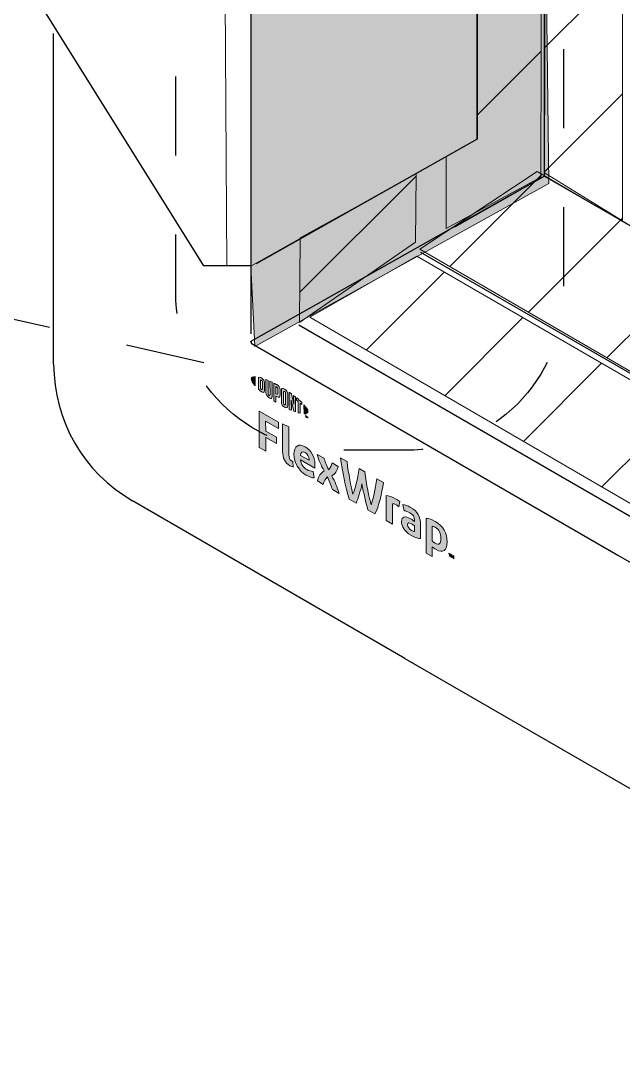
# Model space of a CAD drawing. Extents: x -1279 to 5791, y -3809 to 1769.
# Drawn here: x -129.4 to -60.9, y -1854.5 to -1735.5 of the extents above; entities that cross this region are included whole.
import ezdxf

# ---------------------------------------------------------------- set-up
doc = ezdxf.new("R2010")
doc.units = 0
doc.header["$MEASUREMENT"] = 0
doc.linetypes.add('AI-Linetype-25', pattern=[18, 9, -9])
doc.linetypes.add('AI-Linetype-39', pattern=[18, 9, -9])
for name, color, linetype, lineweight in [('G-ANNO-TTLB', 7, 'Continuous', 0), ('Layer 12', 7, 'Continuous', 0), ('TYVEK', 7, 'Continuous', 0)]:
    doc.layers.add(name, color=color, linetype=linetype, lineweight=lineweight)
pattern_1 = [(45, (0, 0), (-7.071067, 7.07107), [])]

# ---------------------------------------------------------------- blocks, each defined once
blk = doc.blocks.new('Block_124')
at = {"layer": 'TYVEK', "color": 18, "lineweight": 60, "true_color": 0x000000}
for points in [[(-69.8, -1753.2)], [(-103.29, -1772.05)]]:
    blk.add_lwpolyline(points, dxfattribs=at)
blk = doc.blocks.new('Block_125')
at = {"layer": 'TYVEK', "color": 18, "lineweight": 60, "true_color": 0x000000}
blk.add_lwpolyline([(-69.8, -1753.2)], dxfattribs=at)
blk = doc.blocks.new('Block_194')
at = {"layer": 'TYVEK', "true_color": 0x003b71, "transparency": 33554687}
h = blk.add_hatch(color=156, dxfattribs=at)
h.dxf.hatch_style = 2
edge = h.paths.add_edge_path()
edge.add_spline(control_points=[(-102.27, -1784.11), (-102.27, -1784.11), (-102.28, -1779.97), (-102.28, -1779.97), (-102.28, -1779.97), (-100.1, -1781.23), (-100.1, -1781.23), (-100.1, -1781.23), (-100.1, -1781.95), (-100.1, -1781.95), (-100.1, -1781.95), (-101.55, -1781.11), (-101.55, -1781.11), (-101.55, -1781.11), (-101.54, -1782.24), (-101.54, -1782.24), (-101.54, -1782.24), (-100.32, -1782.94), (-100.32, -1782.94), (-100.32, -1782.94), (-100.32, -1783.66), (-100.32, -1783.66), (-100.32, -1783.66), (-101.54, -1782.96), (-101.54, -1782.96), (-101.54, -1782.96), (-101.54, -1784.53), (-101.54, -1784.53), (-101.54, -1784.53), (-102.27, -1784.11), (-102.27, -1784.11)], knot_values=[0, 0, 0, 0, 1, 1, 1, 2, 2, 2, 3, 3, 3, 4, 4, 4, 5, 5, 5, 6, 6, 6, 7, 7, 7, 8, 8, 8, 9, 9, 9, 10, 10, 10, 10], degree=3, periodic=0)
h = blk.add_hatch(color=156, dxfattribs=at)
h.dxf.hatch_style = 2
edge = h.paths.add_edge_path()
edge.add_spline(control_points=[(-98.9, -1784.96), (-98.9, -1785.27), (-98.83, -1785.49), (-98.62, -1785.61), (-98.57, -1785.63), (-98.52, -1785.66), (-98.47, -1785.67), (-98.47, -1785.67), (-98.42, -1786.35), (-98.42, -1786.35), (-98.52, -1786.31), (-98.68, -1786.25), (-98.78, -1786.19), (-99.37, -1785.85), (-99.61, -1785.27), (-99.61, -1784.56), (-99.61, -1784.56), (-99.61, -1781.4), (-99.61, -1781.4), (-99.61, -1781.4), (-98.91, -1781.76), (-98.91, -1781.76), (-98.91, -1781.76), (-98.9, -1784.96), (-98.9, -1784.96)], knot_values=[0, 0, 0, 0, 1, 1, 1, 2, 2, 2, 3, 3, 3, 4, 4, 4, 5, 5, 5, 6, 6, 6, 7, 7, 7, 8, 8, 8, 8], degree=3, periodic=0)
h = blk.add_hatch(color=156, dxfattribs=at)
h.dxf.hatch_style = 2
edge = h.paths.add_edge_path()
edge.add_spline(control_points=[(-97.59, -1785.01), (-97.59, -1785.01), (-96.61, -1785.56), (-96.61, -1785.56), (-96.61, -1785.56), (-96.61, -1785.49), (-96.61, -1785.49), (-96.61, -1785.16), (-96.77, -1784.83), (-97.05, -1784.67), (-97.35, -1784.5), (-97.54, -1784.63), (-97.59, -1785.01)], knot_values=[0, 0, 0, 0, 1, 1, 1, 2, 2, 2, 3, 3, 3, 4, 4, 4, 4], degree=3, periodic=0)
edge = h.paths.add_edge_path()
edge.add_spline(control_points=[(-96.03, -1787.57), (-96.25, -1787.55), (-96.59, -1787.45), (-96.93, -1787.25), (-97.75, -1786.78), (-98.32, -1785.85), (-98.32, -1784.87), (-98.32, -1783.93), (-97.81, -1783.59), (-97.05, -1784.02), (-96.38, -1784.4), (-95.94, -1785.21), (-95.94, -1786), (-95.94, -1786.18), (-95.95, -1786.33), (-95.96, -1786.44), (-95.96, -1786.44), (-97.58, -1785.51), (-97.58, -1785.51), (-97.51, -1786.02), (-97.27, -1786.37), (-96.86, -1786.61), (-96.6, -1786.75), (-96.36, -1786.82), (-96.14, -1786.84), (-96.14, -1786.84), (-96.03, -1787.57), (-96.03, -1787.57)], knot_values=[0, 0, 0, 0, 1, 1, 1, 2, 2, 2, 3, 3, 3, 4, 4, 4, 5, 5, 5, 6, 6, 6, 7, 7, 7, 8, 8, 8, 9, 9, 9, 9], degree=3, periodic=0)
h = blk.add_hatch(color=156, dxfattribs=at)
h.dxf.hatch_style = 2
edge = h.paths.add_edge_path()
edge.add_spline(control_points=[(-94.89, -1786.77), (-95.23, -1786.13), (-95.51, -1785.57), (-95.67, -1784.89), (-95.67, -1784.89), (-94.9, -1785.32), (-94.9, -1785.32), (-94.84, -1785.63), (-94.61, -1786.16), (-94.38, -1786.63), (-94.19, -1786.41), (-94.03, -1786.16), (-93.99, -1785.85), (-93.99, -1785.85), (-93.28, -1786.26), (-93.28, -1786.26), (-93.41, -1786.8), (-93.63, -1787.1), (-94.02, -1787.33), (-93.65, -1788.02), (-93.39, -1788.58), (-93.18, -1789.33), (-93.18, -1789.33), (-93.95, -1788.89), (-93.95, -1788.89), (-94.05, -1788.5), (-94.31, -1787.91), (-94.53, -1787.46), (-94.72, -1787.67), (-94.91, -1787.92), (-94.98, -1788.3), (-94.98, -1788.3), (-95.66, -1787.9), (-95.66, -1787.9), (-95.54, -1787.36), (-95.3, -1787.03), (-94.89, -1786.77)], knot_values=[0, 0, 0, 0, 1, 1, 1, 2, 2, 2, 3, 3, 3, 4, 4, 4, 5, 5, 5, 6, 6, 6, 7, 7, 7, 8, 8, 8, 9, 9, 9, 10, 10, 10, 11, 11, 11, 12, 12, 12, 12], degree=3, periodic=0)
h = blk.add_hatch(color=156, dxfattribs=at)
h.dxf.hatch_style = 2
edge = h.paths.add_edge_path()
edge.add_spline(control_points=[(-88.89, -1787.66), (-88.89, -1787.66), (-88.14, -1788.09), (-88.14, -1788.09), (-88.33, -1789.36), (-88.66, -1790.79), (-89.1, -1791.67), (-89.1, -1791.67), (-89.9, -1791.21), (-89.9, -1791.21), (-90.16, -1790.33), (-90.38, -1789.33), (-90.58, -1788.25), (-90.77, -1789.11), (-90.99, -1789.85), (-91.24, -1790.44), (-91.24, -1790.44), (-92.05, -1789.98), (-92.05, -1789.98), (-92.46, -1788.61), (-92.83, -1786.77), (-93.02, -1785.29), (-93.02, -1785.29), (-92.28, -1785.71), (-92.28, -1785.71), (-92.12, -1787.05), (-91.83, -1788.62), (-91.61, -1789.43), (-91.39, -1788.87), (-91.05, -1787.7), (-90.91, -1786.5), (-90.91, -1786.5), (-90.25, -1786.88), (-90.25, -1786.88), (-90.1, -1788.26), (-89.76, -1789.81), (-89.53, -1790.63), (-89.33, -1790.05), (-89.04, -1788.82), (-88.89, -1787.66)], knot_values=[0, 0, 0, 0, 1, 1, 1, 2, 2, 2, 3, 3, 3, 4, 4, 4, 5, 5, 5, 6, 6, 6, 7, 7, 7, 8, 8, 8, 9, 9, 9, 10, 10, 10, 11, 11, 11, 12, 12, 12, 13, 13, 13, 13], degree=3, periodic=0)
h = blk.add_hatch(color=156, dxfattribs=at)
h.dxf.hatch_style = 2
edge = h.paths.add_edge_path()
edge.add_spline(control_points=[(-86.75, -1789.94), (-86.56, -1790.04), (-86.39, -1790.17), (-86.28, -1790.25), (-86.28, -1790.25), (-86.38, -1790.86), (-86.38, -1790.86), (-86.47, -1790.78), (-86.58, -1790.7), (-86.69, -1790.64), (-86.88, -1790.53), (-87.01, -1790.5), (-87.11, -1790.5), (-87.11, -1790.5), (-87.11, -1792.82), (-87.11, -1792.82), (-87.11, -1792.82), (-87.82, -1792.41), (-87.82, -1792.41), (-87.82, -1792.41), (-87.82, -1789.58), (-87.82, -1789.58), (-87.55, -1789.58), (-87.12, -1789.72), (-86.75, -1789.94)], knot_values=[0, 0, 0, 0, 1, 1, 1, 2, 2, 2, 3, 3, 3, 4, 4, 4, 5, 5, 5, 6, 6, 6, 7, 7, 7, 8, 8, 8, 8], degree=3, periodic=0)
h = blk.add_hatch(color=156, dxfattribs=at)
h.dxf.hatch_style = 2
edge = h.paths.add_edge_path()
edge.add_spline(control_points=[(-84.59, -1793.67), (-84.59, -1793.67), (-84.59, -1793.03), (-84.59, -1793.03), (-84.71, -1792.94), (-84.83, -1792.85), (-84.96, -1792.78), (-85.19, -1792.64), (-85.38, -1792.64), (-85.38, -1792.92), (-85.37, -1793.17), (-85.22, -1793.39), (-84.95, -1793.54), (-84.8, -1793.63), (-84.67, -1793.67), (-84.59, -1793.67)], knot_values=[0, 0, 0, 0, 1, 1, 1, 2, 2, 2, 3, 3, 3, 4, 4, 4, 5, 5, 5, 5], degree=3, periodic=0)
edge = h.paths.add_edge_path()
edge.add_spline(control_points=[(-85.02, -1794.09), (-85.72, -1793.68), (-86.08, -1793.08), (-86.08, -1792.55), (-86.08, -1791.97), (-85.67, -1791.86), (-85.05, -1792.21), (-84.91, -1792.29), (-84.72, -1792.42), (-84.59, -1792.52), (-84.59, -1792.52), (-84.59, -1792.38), (-84.59, -1792.38), (-84.59, -1792.02), (-84.77, -1791.74), (-85.12, -1791.54), (-85.34, -1791.41), (-85.58, -1791.32), (-85.79, -1791.3), (-85.79, -1791.3), (-85.92, -1790.58), (-85.92, -1790.58), (-85.7, -1790.6), (-85.35, -1790.74), (-85.04, -1790.92), (-84.28, -1791.35), (-83.91, -1792.03), (-83.91, -1792.82), (-83.91, -1792.82), (-83.9, -1794.47), (-83.9, -1794.47), (-84.11, -1794.47), (-84.51, -1794.38), (-85.02, -1794.09)], knot_values=[0, 0, 0, 0, 1, 1, 1, 2, 2, 2, 3, 3, 3, 4, 4, 4, 5, 5, 5, 6, 6, 6, 7, 7, 7, 8, 8, 8, 9, 9, 9, 10, 10, 10, 11, 11, 11, 11], degree=3, periodic=0)
h = blk.add_hatch(color=156, dxfattribs=at)
h.dxf.hatch_style = 2
edge = h.paths.add_edge_path()
edge.add_spline(control_points=[(-82.26, -1795), (-81.8, -1795.26), (-81.59, -1795.06), (-81.6, -1794.45), (-81.6, -1793.92), (-81.79, -1793.45), (-82.26, -1793.18), (-82.39, -1793.11), (-82.48, -1793.09), (-82.59, -1793.07), (-82.59, -1793.07), (-82.58, -1794.73), (-82.58, -1794.73), (-82.49, -1794.83), (-82.4, -1794.92), (-82.26, -1795)], knot_values=[0, 0, 0, 0, 1, 1, 1, 2, 2, 2, 3, 3, 3, 4, 4, 4, 5, 5, 5, 5], degree=3, periodic=0)
edge = h.paths.add_edge_path()
edge.add_spline(control_points=[(-82.15, -1795.72), (-82.33, -1795.62), (-82.45, -1795.52), (-82.58, -1795.4), (-82.58, -1795.4), (-82.58, -1796.52), (-82.58, -1796.52), (-82.58, -1796.52), (-83.28, -1796.12), (-83.28, -1796.12), (-83.28, -1796.12), (-83.29, -1792.17), (-83.29, -1792.17), (-83, -1792.19), (-82.59, -1792.32), (-82.23, -1792.53), (-81.38, -1793.01), (-80.88, -1793.89), (-80.88, -1794.84), (-80.88, -1795.81), (-81.35, -1796.18), (-82.15, -1795.72)], knot_values=[0, 0, 0, 0, 1, 1, 1, 2, 2, 2, 3, 3, 3, 4, 4, 4, 5, 5, 5, 6, 6, 6, 7, 7, 7, 7], degree=3, periodic=0)
h = blk.add_hatch(color=156, dxfattribs=at)
h.dxf.hatch_style = 2
edge = h.paths.add_edge_path()
edge.add_spline(control_points=[(-80.37, -1796.33), (-80.34, -1796.41), (-80.32, -1796.48), (-80.29, -1796.55), (-80.26, -1796.52), (-80.24, -1796.48), (-80.21, -1796.42), (-80.21, -1796.42), (-80.14, -1796.46), (-80.14, -1796.46), (-80.14, -1796.46), (-80.14, -1796.77), (-80.14, -1796.77), (-80.14, -1796.77), (-80.2, -1796.73), (-80.2, -1796.73), (-80.2, -1796.73), (-80.2, -1796.59), (-80.2, -1796.59), (-80.2, -1796.59), (-80.2, -1796.54), (-80.2, -1796.54), (-80.22, -1796.58), (-80.24, -1796.61), (-80.26, -1796.64), (-80.26, -1796.64), (-80.31, -1796.61), (-80.31, -1796.61), (-80.34, -1796.56), (-80.36, -1796.49), (-80.38, -1796.43), (-80.38, -1796.43), (-80.38, -1796.49), (-80.38, -1796.49), (-80.38, -1796.49), (-80.38, -1796.63), (-80.38, -1796.63), (-80.38, -1796.63), (-80.44, -1796.59), (-80.44, -1796.59), (-80.44, -1796.59), (-80.44, -1796.28), (-80.44, -1796.28), (-80.44, -1796.28), (-80.37, -1796.33), (-80.37, -1796.33)], knot_values=[0, 0, 0, 0, 1, 1, 1, 2, 2, 2, 3, 3, 3, 4, 4, 4, 5, 5, 5, 6, 6, 6, 7, 7, 7, 8, 8, 8, 9, 9, 9, 10, 10, 10, 11, 11, 11, 12, 12, 12, 13, 13, 13, 14, 14, 14, 15, 15, 15, 15], degree=3, periodic=0)
edge = h.paths.add_edge_path()
edge.add_spline(control_points=[(-80.62, -1796.25), (-80.62, -1796.25), (-80.69, -1796.21), (-80.69, -1796.21), (-80.69, -1796.21), (-80.69, -1796.14), (-80.69, -1796.14), (-80.69, -1796.14), (-80.47, -1796.27), (-80.47, -1796.27), (-80.47, -1796.27), (-80.47, -1796.34), (-80.47, -1796.34), (-80.47, -1796.34), (-80.54, -1796.29), (-80.54, -1796.29), (-80.54, -1796.29), (-80.54, -1796.53), (-80.54, -1796.53), (-80.54, -1796.53), (-80.62, -1796.49), (-80.62, -1796.49), (-80.62, -1796.49), (-80.62, -1796.25), (-80.62, -1796.25)], knot_values=[0, 0, 0, 0, 1, 1, 1, 2, 2, 2, 3, 3, 3, 4, 4, 4, 5, 5, 5, 6, 6, 6, 7, 7, 7, 8, 8, 8, 8], degree=3, periodic=0)
at = {"layer": 'TYVEK'}
for points, knots in [([(-102.27, -1784.11), (-102.27, -1784.11), (-102.28, -1779.97), (-102.28, -1779.97), (-102.28, -1779.97), (-100.1, -1781.23), (-100.1, -1781.23), (-100.1, -1781.23), (-100.1, -1781.95), (-100.1, -1781.95), (-100.1, -1781.95), (-101.55, -1781.11), (-101.55, -1781.11), (-101.55, -1781.11), (-101.54, -1782.24), (-101.54, -1782.24), (-101.54, -1782.24), (-100.32, -1782.94), (-100.32, -1782.94), (-100.32, -1782.94), (-100.32, -1783.66), (-100.32, -1783.66), (-100.32, -1783.66), (-101.54, -1782.96), (-101.54, -1782.96), (-101.54, -1782.96), (-101.54, -1784.53), (-101.54, -1784.53), (-101.54, -1784.53), (-102.27, -1784.11), (-102.27, -1784.11)], [0, 0, 0, 0, 1, 1, 1, 2, 2, 2, 3, 3, 3, 4, 4, 4, 5, 5, 5, 6, 6, 6, 7, 7, 7, 8, 8, 8, 9, 9, 9, 10, 10, 10, 10]), ([(-98.9, -1784.96), (-98.9, -1785.27), (-98.83, -1785.49), (-98.62, -1785.61), (-98.57, -1785.63), (-98.52, -1785.66), (-98.47, -1785.67), (-98.47, -1785.67), (-98.42, -1786.35), (-98.42, -1786.35), (-98.52, -1786.31), (-98.68, -1786.25), (-98.78, -1786.19), (-99.37, -1785.85), (-99.61, -1785.27), (-99.61, -1784.56), (-99.61, -1784.56), (-99.61, -1781.4), (-99.61, -1781.4), (-99.61, -1781.4), (-98.91, -1781.76), (-98.91, -1781.76), (-98.91, -1781.76), (-98.9, -1784.96), (-98.9, -1784.96)], [0, 0, 0, 0, 1, 1, 1, 2, 2, 2, 3, 3, 3, 4, 4, 4, 5, 5, 5, 6, 6, 6, 7, 7, 7, 8, 8, 8, 8]), ([(-96.03, -1787.57), (-96.25, -1787.55), (-96.59, -1787.45), (-96.93, -1787.25), (-97.75, -1786.78), (-98.32, -1785.85), (-98.32, -1784.87), (-98.32, -1783.93), (-97.81, -1783.59), (-97.05, -1784.02), (-96.38, -1784.4), (-95.94, -1785.21), (-95.94, -1786), (-95.94, -1786.18), (-95.95, -1786.33), (-95.96, -1786.44), (-95.96, -1786.44), (-97.58, -1785.51), (-97.58, -1785.51), (-97.51, -1786.02), (-97.27, -1786.37), (-96.86, -1786.61), (-96.6, -1786.75), (-96.36, -1786.82), (-96.14, -1786.84), (-96.14, -1786.84), (-96.03, -1787.57), (-96.03, -1787.57)], [0, 0, 0, 0, 1, 1, 1, 2, 2, 2, 3, 3, 3, 4, 4, 4, 5, 5, 5, 6, 6, 6, 7, 7, 7, 8, 8, 8, 9, 9, 9, 9]), ([(-97.59, -1785.01), (-97.59, -1785.01), (-96.61, -1785.56), (-96.61, -1785.56), (-96.61, -1785.56), (-96.61, -1785.49), (-96.61, -1785.49), (-96.61, -1785.16), (-96.77, -1784.83), (-97.05, -1784.67), (-97.35, -1784.5), (-97.54, -1784.63), (-97.59, -1785.01)], [0, 0, 0, 0, 1, 1, 1, 2, 2, 2, 3, 3, 3, 4, 4, 4, 4]), ([(-94.89, -1786.77), (-95.23, -1786.13), (-95.51, -1785.57), (-95.67, -1784.89), (-95.67, -1784.89), (-94.9, -1785.32), (-94.9, -1785.32), (-94.84, -1785.63), (-94.61, -1786.16), (-94.38, -1786.63), (-94.19, -1786.41), (-94.03, -1786.16), (-93.99, -1785.85), (-93.99, -1785.85), (-93.28, -1786.26), (-93.28, -1786.26), (-93.41, -1786.8), (-93.63, -1787.1), (-94.02, -1787.33), (-93.65, -1788.02), (-93.39, -1788.58), (-93.18, -1789.33), (-93.18, -1789.33), (-93.95, -1788.89), (-93.95, -1788.89), (-94.05, -1788.5), (-94.31, -1787.91), (-94.53, -1787.46), (-94.72, -1787.67), (-94.91, -1787.92), (-94.98, -1788.3), (-94.98, -1788.3), (-95.66, -1787.9), (-95.66, -1787.9), (-95.54, -1787.36), (-95.3, -1787.03), (-94.89, -1786.77)], [0, 0, 0, 0, 1, 1, 1, 2, 2, 2, 3, 3, 3, 4, 4, 4, 5, 5, 5, 6, 6, 6, 7, 7, 7, 8, 8, 8, 9, 9, 9, 10, 10, 10, 11, 11, 11, 12, 12, 12, 12]), ([(-88.89, -1787.66), (-88.89, -1787.66), (-88.14, -1788.09), (-88.14, -1788.09), (-88.33, -1789.36), (-88.66, -1790.79), (-89.1, -1791.67), (-89.1, -1791.67), (-89.9, -1791.21), (-89.9, -1791.21), (-90.16, -1790.33), (-90.38, -1789.33), (-90.58, -1788.25), (-90.77, -1789.11), (-90.99, -1789.85), (-91.24, -1790.44), (-91.24, -1790.44), (-92.05, -1789.98), (-92.05, -1789.98), (-92.46, -1788.61), (-92.83, -1786.77), (-93.02, -1785.29), (-93.02, -1785.29), (-92.28, -1785.71), (-92.28, -1785.71), (-92.12, -1787.05), (-91.83, -1788.62), (-91.61, -1789.43), (-91.39, -1788.87), (-91.05, -1787.7), (-90.91, -1786.5), (-90.91, -1786.5), (-90.25, -1786.88), (-90.25, -1786.88), (-90.1, -1788.26), (-89.76, -1789.81), (-89.53, -1790.63), (-89.33, -1790.05), (-89.04, -1788.82), (-88.89, -1787.66)], [0, 0, 0, 0, 1, 1, 1, 2, 2, 2, 3, 3, 3, 4, 4, 4, 5, 5, 5, 6, 6, 6, 7, 7, 7, 8, 8, 8, 9, 9, 9, 10, 10, 10, 11, 11, 11, 12, 12, 12, 13, 13, 13, 13]), ([(-86.75, -1789.94), (-86.56, -1790.04), (-86.39, -1790.17), (-86.28, -1790.25), (-86.28, -1790.25), (-86.38, -1790.86), (-86.38, -1790.86), (-86.47, -1790.78), (-86.58, -1790.7), (-86.69, -1790.64), (-86.88, -1790.53), (-87.01, -1790.5), (-87.11, -1790.5), (-87.11, -1790.5), (-87.11, -1792.82), (-87.11, -1792.82), (-87.11, -1792.82), (-87.82, -1792.41), (-87.82, -1792.41), (-87.82, -1792.41), (-87.82, -1789.58), (-87.82, -1789.58), (-87.55, -1789.58), (-87.12, -1789.72), (-86.75, -1789.94)], [0, 0, 0, 0, 1, 1, 1, 2, 2, 2, 3, 3, 3, 4, 4, 4, 5, 5, 5, 6, 6, 6, 7, 7, 7, 8, 8, 8, 8]), ([(-85.02, -1794.09), (-85.72, -1793.68), (-86.08, -1793.08), (-86.08, -1792.55), (-86.08, -1791.97), (-85.67, -1791.86), (-85.05, -1792.21), (-84.91, -1792.29), (-84.72, -1792.42), (-84.59, -1792.52), (-84.59, -1792.52), (-84.59, -1792.38), (-84.59, -1792.38), (-84.59, -1792.02), (-84.77, -1791.74), (-85.12, -1791.54), (-85.34, -1791.41), (-85.58, -1791.32), (-85.79, -1791.3), (-85.79, -1791.3), (-85.92, -1790.58), (-85.92, -1790.58), (-85.7, -1790.6), (-85.35, -1790.74), (-85.04, -1790.92), (-84.28, -1791.35), (-83.91, -1792.03), (-83.91, -1792.82), (-83.91, -1792.82), (-83.9, -1794.47), (-83.9, -1794.47), (-84.11, -1794.47), (-84.51, -1794.38), (-85.02, -1794.09)], [0, 0, 0, 0, 1, 1, 1, 2, 2, 2, 3, 3, 3, 4, 4, 4, 5, 5, 5, 6, 6, 6, 7, 7, 7, 8, 8, 8, 9, 9, 9, 10, 10, 10, 11, 11, 11, 11]), ([(-82.15, -1795.72), (-82.33, -1795.62), (-82.45, -1795.52), (-82.58, -1795.4), (-82.58, -1795.4), (-82.58, -1796.52), (-82.58, -1796.52), (-82.58, -1796.52), (-83.28, -1796.12), (-83.28, -1796.12), (-83.28, -1796.12), (-83.29, -1792.17), (-83.29, -1792.17), (-83, -1792.19), (-82.59, -1792.32), (-82.23, -1792.53), (-81.38, -1793.01), (-80.88, -1793.89), (-80.88, -1794.84), (-80.88, -1795.81), (-81.35, -1796.18), (-82.15, -1795.72)], [0, 0, 0, 0, 1, 1, 1, 2, 2, 2, 3, 3, 3, 4, 4, 4, 5, 5, 5, 6, 6, 6, 7, 7, 7, 7]), ([(-84.59, -1793.67), (-84.59, -1793.67), (-84.59, -1793.03), (-84.59, -1793.03), (-84.71, -1792.94), (-84.83, -1792.85), (-84.96, -1792.78), (-85.19, -1792.64), (-85.38, -1792.64), (-85.38, -1792.92), (-85.37, -1793.17), (-85.22, -1793.39), (-84.95, -1793.54), (-84.8, -1793.63), (-84.67, -1793.67), (-84.59, -1793.67)], [0, 0, 0, 0, 1, 1, 1, 2, 2, 2, 3, 3, 3, 4, 4, 4, 5, 5, 5, 5]), ([(-82.26, -1795), (-81.8, -1795.26), (-81.59, -1795.06), (-81.6, -1794.45), (-81.6, -1793.92), (-81.79, -1793.45), (-82.26, -1793.18), (-82.39, -1793.11), (-82.48, -1793.09), (-82.59, -1793.07), (-82.59, -1793.07), (-82.58, -1794.73), (-82.58, -1794.73), (-82.49, -1794.83), (-82.4, -1794.92), (-82.26, -1795)], [0, 0, 0, 0, 1, 1, 1, 2, 2, 2, 3, 3, 3, 4, 4, 4, 5, 5, 5, 5]), ([(-80.62, -1796.25), (-80.62, -1796.25), (-80.69, -1796.21), (-80.69, -1796.21), (-80.69, -1796.21), (-80.69, -1796.14), (-80.69, -1796.14), (-80.69, -1796.14), (-80.47, -1796.27), (-80.47, -1796.27), (-80.47, -1796.27), (-80.47, -1796.34), (-80.47, -1796.34), (-80.47, -1796.34), (-80.54, -1796.29), (-80.54, -1796.29), (-80.54, -1796.29), (-80.54, -1796.53), (-80.54, -1796.53), (-80.54, -1796.53), (-80.62, -1796.49), (-80.62, -1796.49), (-80.62, -1796.49), (-80.62, -1796.25), (-80.62, -1796.25)], [0, 0, 0, 0, 1, 1, 1, 2, 2, 2, 3, 3, 3, 4, 4, 4, 5, 5, 5, 6, 6, 6, 7, 7, 7, 8, 8, 8, 8]), ([(-80.37, -1796.33), (-80.34, -1796.41), (-80.32, -1796.48), (-80.29, -1796.55), (-80.26, -1796.52), (-80.24, -1796.48), (-80.21, -1796.42), (-80.21, -1796.42), (-80.14, -1796.46), (-80.14, -1796.46), (-80.14, -1796.46), (-80.14, -1796.77), (-80.14, -1796.77), (-80.14, -1796.77), (-80.2, -1796.73), (-80.2, -1796.73), (-80.2, -1796.73), (-80.2, -1796.59), (-80.2, -1796.59), (-80.2, -1796.59), (-80.2, -1796.54), (-80.2, -1796.54), (-80.22, -1796.58), (-80.24, -1796.61), (-80.26, -1796.64), (-80.26, -1796.64), (-80.31, -1796.61), (-80.31, -1796.61), (-80.34, -1796.56), (-80.36, -1796.49), (-80.38, -1796.43), (-80.38, -1796.43), (-80.38, -1796.49), (-80.38, -1796.49), (-80.38, -1796.49), (-80.38, -1796.63), (-80.38, -1796.63), (-80.38, -1796.63), (-80.44, -1796.59), (-80.44, -1796.59), (-80.44, -1796.59), (-80.44, -1796.28), (-80.44, -1796.28), (-80.44, -1796.28), (-80.37, -1796.33), (-80.37, -1796.33)], [0, 0, 0, 0, 1, 1, 1, 2, 2, 2, 3, 3, 3, 4, 4, 4, 5, 5, 5, 6, 6, 6, 7, 7, 7, 8, 8, 8, 9, 9, 9, 10, 10, 10, 11, 11, 11, 12, 12, 12, 13, 13, 13, 14, 14, 14, 15, 15, 15, 15])]:
    blk.add_open_spline(points, degree=3, knots=knots, dxfattribs=at)
blk = doc.blocks.new('Block_195')
at = {"layer": 'TYVEK', "true_color": 0x003b71, "transparency": 33554687}
h = blk.add_hatch(color=156, dxfattribs=at)
h.dxf.hatch_style = 2
edge = h.paths.add_edge_path()
edge.add_spline(control_points=[(-103.18, -1776.29), (-103.18, -1776.48), (-103.02, -1776.75), (-102.74, -1777.07), (-102.74, -1777.07), (-102.75, -1776.03), (-102.75, -1776.03), (-103.03, -1776.02), (-103.19, -1776.1), (-103.18, -1776.29)], knot_values=[0, 0, 0, 0, 1, 1, 1, 2, 2, 2, 3, 3, 3, 3], degree=3, periodic=0)
h = blk.add_hatch(color=156, dxfattribs=at)
h.dxf.hatch_style = 2
edge = h.paths.add_edge_path()
edge.add_spline(control_points=[(-101.9, -1777.45), (-101.9, -1777.53), (-101.94, -1777.53), (-101.99, -1777.51), (-102.03, -1777.48), (-102.09, -1777.43), (-102.14, -1777.39), (-102.14, -1777.39), (-102.14, -1776.4), (-102.14, -1776.4), (-102.1, -1776.41), (-102.04, -1776.43), (-102, -1776.45), (-101.95, -1776.48), (-101.91, -1776.53), (-101.91, -1776.61), (-101.91, -1776.61), (-101.9, -1777.45), (-101.9, -1777.45)], knot_values=[0, 0, 0, 0, 1, 1, 1, 2, 2, 2, 3, 3, 3, 4, 4, 4, 5, 5, 5, 6, 6, 6, 6], degree=3, periodic=0)
edge = h.paths.add_edge_path()
edge.add_spline(control_points=[(-101.97, -1776.21), (-102.04, -1776.16), (-102.16, -1776.13), (-102.36, -1776.08), (-102.36, -1776.08), (-102.36, -1777.46), (-102.36, -1777.46), (-102.18, -1777.62), (-102.04, -1777.74), (-101.96, -1777.78), (-101.78, -1777.89), (-101.68, -1777.82), (-101.68, -1777.62), (-101.68, -1777.62), (-101.68, -1776.7), (-101.68, -1776.7), (-101.68, -1776.5), (-101.79, -1776.31), (-101.97, -1776.21)], knot_values=[0, 0, 0, 0, 1, 1, 1, 2, 2, 2, 3, 3, 3, 4, 4, 4, 5, 5, 5, 6, 6, 6, 6], degree=3, periodic=0)
h = blk.add_hatch(color=156, dxfattribs=at)
h.dxf.hatch_style = 2
edge = h.paths.add_edge_path()
edge.add_spline(control_points=[(-101.05, -1778.1), (-101.05, -1778.18), (-101.08, -1778.22), (-101.16, -1778.16), (-101.25, -1778.1), (-101.27, -1778.04), (-101.27, -1777.95), (-101.27, -1777.95), (-101.27, -1776.45), (-101.27, -1776.45), (-101.33, -1776.42), (-101.46, -1776.37), (-101.51, -1776.35), (-101.51, -1776.35), (-101.51, -1777.87), (-101.51, -1777.87), (-101.51, -1778.11), (-101.4, -1778.26), (-101.16, -1778.43), (-100.94, -1778.59), (-100.81, -1778.54), (-100.81, -1778.27), (-100.81, -1778.27), (-100.81, -1776.66), (-100.81, -1776.66), (-100.86, -1776.64), (-101.01, -1776.57), (-101.06, -1776.55), (-101.06, -1776.55), (-101.05, -1778.1), (-101.05, -1778.1)], knot_values=[0, 0, 0, 0, 1, 1, 1, 2, 2, 2, 3, 3, 3, 4, 4, 4, 5, 5, 5, 6, 6, 6, 7, 7, 7, 8, 8, 8, 9, 9, 9, 10, 10, 10, 10], degree=3, periodic=0)
h = blk.add_hatch(color=156, dxfattribs=at)
h.dxf.hatch_style = 2
edge = h.paths.add_edge_path()
edge.add_spline(control_points=[(-100.16, -1777.96), (-100.16, -1778.04), (-100.18, -1778.07), (-100.28, -1778.02), (-100.28, -1778.02), (-100.37, -1777.97), (-100.37, -1777.97), (-100.37, -1777.97), (-100.37, -1777.17), (-100.37, -1777.17), (-100.33, -1777.19), (-100.31, -1777.2), (-100.29, -1777.21), (-100.18, -1777.28), (-100.16, -1777.34), (-100.16, -1777.43), (-100.16, -1777.43), (-100.16, -1777.96), (-100.16, -1777.96)], knot_values=[0, 0, 0, 0, 1, 1, 1, 2, 2, 2, 3, 3, 3, 4, 4, 4, 5, 5, 5, 6, 6, 6, 6], degree=3, periodic=0)
edge = h.paths.add_edge_path()
edge.add_spline(control_points=[(-100.28, -1776.94), (-100.32, -1776.92), (-100.48, -1776.83), (-100.62, -1776.76), (-100.62, -1776.76), (-100.61, -1778.78), (-100.61, -1778.78), (-100.57, -1778.81), (-100.44, -1778.89), (-100.37, -1778.93), (-100.37, -1778.93), (-100.37, -1778.25), (-100.37, -1778.25), (-100.37, -1778.25), (-100.27, -1778.3), (-100.27, -1778.3), (-100.02, -1778.45), (-99.91, -1778.38), (-99.91, -1778.12), (-99.91, -1778.12), (-99.91, -1777.53), (-99.91, -1777.53), (-99.91, -1777.28), (-100.03, -1777.08), (-100.28, -1776.94)], knot_values=[0, 0, 0, 0, 1, 1, 1, 2, 2, 2, 3, 3, 3, 4, 4, 4, 5, 5, 5, 6, 6, 6, 7, 7, 7, 8, 8, 8, 8], degree=3, periodic=0)
h = blk.add_hatch(color=156, dxfattribs=at)
h.dxf.hatch_style = 2
edge = h.paths.add_edge_path()
edge.add_spline(control_points=[(-99.28, -1779.17), (-99.28, -1779.25), (-99.3, -1779.27), (-99.39, -1779.23), (-99.48, -1779.18), (-99.5, -1779.12), (-99.5, -1779.04), (-99.5, -1779.04), (-99.51, -1777.78), (-99.51, -1777.78), (-99.51, -1777.7), (-99.48, -1777.67), (-99.39, -1777.72), (-99.3, -1777.77), (-99.28, -1777.83), (-99.28, -1777.91), (-99.28, -1777.91), (-99.28, -1779.17), (-99.28, -1779.17)], knot_values=[0, 0, 0, 0, 1, 1, 1, 2, 2, 2, 3, 3, 3, 4, 4, 4, 5, 5, 5, 6, 6, 6, 6], degree=3, periodic=0)
edge = h.paths.add_edge_path()
edge.add_spline(control_points=[(-99.39, -1777.44), (-99.62, -1777.29), (-99.76, -1777.33), (-99.75, -1777.6), (-99.75, -1777.6), (-99.75, -1778.92), (-99.75, -1778.92), (-99.75, -1779.2), (-99.63, -1779.38), (-99.39, -1779.51), (-99.15, -1779.63), (-99.03, -1779.6), (-99.03, -1779.3), (-99.03, -1779.3), (-99.03, -1778.04), (-99.03, -1778.04), (-99.03, -1777.76), (-99.14, -1777.59), (-99.39, -1777.44)], knot_values=[0, 0, 0, 0, 1, 1, 1, 2, 2, 2, 3, 3, 3, 4, 4, 4, 5, 5, 5, 6, 6, 6, 6], degree=3, periodic=0)
h = blk.add_hatch(color=156, dxfattribs=at)
h.dxf.hatch_style = 2
edge = h.paths.add_edge_path()
edge.add_spline(control_points=[(-98.35, -1779.16), (-98.35, -1779.16), (-98.62, -1777.98), (-98.62, -1777.98), (-98.7, -1777.92), (-98.79, -1777.86), (-98.86, -1777.81), (-98.86, -1777.81), (-98.85, -1779.75), (-98.85, -1779.75), (-98.8, -1779.77), (-98.68, -1779.83), (-98.62, -1779.85), (-98.62, -1779.85), (-98.64, -1778.7), (-98.64, -1778.7), (-98.64, -1778.7), (-98.35, -1779.96), (-98.35, -1779.96), (-98.28, -1779.99), (-98.2, -1780.02), (-98.14, -1780.04), (-98.14, -1780.04), (-98.14, -1778.34), (-98.14, -1778.34), (-98.2, -1778.29), (-98.31, -1778.21), (-98.37, -1778.17), (-98.37, -1778.17), (-98.35, -1779.16), (-98.35, -1779.16)], knot_values=[0, 0, 0, 0, 1, 1, 1, 2, 2, 2, 3, 3, 3, 4, 4, 4, 5, 5, 5, 6, 6, 6, 7, 7, 7, 8, 8, 8, 9, 9, 9, 10, 10, 10, 10], degree=3, periodic=0)
h = blk.add_hatch(color=156, dxfattribs=at)
h.dxf.hatch_style = 2
edge = h.paths.add_edge_path()
edge.add_spline(control_points=[(-98.02, -1778.71), (-97.96, -1778.76), (-97.9, -1778.8), (-97.84, -1778.85), (-97.84, -1778.85), (-97.84, -1780.14), (-97.84, -1780.14), (-97.78, -1780.16), (-97.68, -1780.18), (-97.62, -1780.2), (-97.62, -1780.2), (-97.62, -1779.04), (-97.62, -1779.04), (-97.55, -1779.1), (-97.49, -1779.15), (-97.44, -1779.2), (-97.44, -1779.2), (-97.44, -1778.95), (-97.44, -1778.95), (-97.61, -1778.78), (-97.8, -1778.62), (-98.02, -1778.44), (-98.02, -1778.44), (-98.02, -1778.71), (-98.02, -1778.71)], knot_values=[0, 0, 0, 0, 1, 1, 1, 2, 2, 2, 3, 3, 3, 4, 4, 4, 5, 5, 5, 6, 6, 6, 7, 7, 7, 8, 8, 8, 8], degree=3, periodic=0)
h = blk.add_hatch(color=156, dxfattribs=at)
h.dxf.hatch_style = 2
edge = h.paths.add_edge_path()
edge.add_spline(control_points=[(-96.73, -1780), (-96.73, -1780.19), (-96.89, -1780.27), (-97.17, -1780.27), (-97.17, -1780.27), (-97.18, -1779.23), (-97.18, -1779.23), (-96.9, -1779.54), (-96.73, -1779.81), (-96.73, -1780)], knot_values=[0, 0, 0, 0, 1, 1, 1, 2, 2, 2, 3, 3, 3, 3], degree=3, periodic=0)
h = blk.add_hatch(color=156, dxfattribs=at)
h.dxf.hatch_style = 2
edge = h.paths.add_edge_path()
edge.add_spline(control_points=[(-96.86, -1780.55), (-96.86, -1780.55), (-96.84, -1780.56), (-96.84, -1780.56), (-96.84, -1780.56), (-96.8, -1780.66), (-96.8, -1780.66), (-96.8, -1780.66), (-96.76, -1780.61), (-96.76, -1780.61), (-96.76, -1780.61), (-96.73, -1780.62), (-96.73, -1780.62), (-96.73, -1780.62), (-96.73, -1780.77), (-96.73, -1780.77), (-96.73, -1780.77), (-96.76, -1780.76), (-96.76, -1780.76), (-96.76, -1780.76), (-96.76, -1780.65), (-96.76, -1780.65), (-96.76, -1780.65), (-96.8, -1780.7), (-96.8, -1780.7), (-96.8, -1780.7), (-96.8, -1780.7), (-96.8, -1780.7), (-96.8, -1780.7), (-96.84, -1780.6), (-96.84, -1780.6), (-96.84, -1780.6), (-96.84, -1780.71), (-96.84, -1780.71), (-96.84, -1780.71), (-96.86, -1780.7), (-96.86, -1780.7), (-96.86, -1780.7), (-96.86, -1780.55), (-96.86, -1780.55)], knot_values=[0, 0, 0, 0, 1, 1, 1, 2, 2, 2, 3, 3, 3, 4, 4, 4, 5, 5, 5, 6, 6, 6, 7, 7, 7, 8, 8, 8, 9, 9, 9, 10, 10, 10, 11, 11, 11, 12, 12, 12, 13, 13, 13, 13], degree=3, periodic=0)
edge = h.paths.add_edge_path()
edge.add_spline(control_points=[(-96.96, -1780.52), (-96.96, -1780.52), (-97, -1780.5), (-97, -1780.5), (-97, -1780.5), (-97, -1780.47), (-97, -1780.47), (-97, -1780.47), (-96.89, -1780.53), (-96.89, -1780.53), (-96.89, -1780.53), (-96.89, -1780.56), (-96.89, -1780.56), (-96.89, -1780.56), (-96.93, -1780.53), (-96.93, -1780.53), (-96.93, -1780.53), (-96.93, -1780.66), (-96.93, -1780.66), (-96.93, -1780.66), (-96.96, -1780.64), (-96.96, -1780.64), (-96.96, -1780.64), (-96.96, -1780.52), (-96.96, -1780.52)], knot_values=[0, 0, 0, 0, 1, 1, 1, 2, 2, 2, 3, 3, 3, 4, 4, 4, 5, 5, 5, 6, 6, 6, 7, 7, 7, 8, 8, 8, 8], degree=3, periodic=0)
at = {"layer": 'TYVEK'}
for points, knots in [([(-103.18, -1776.29), (-103.18, -1776.48), (-103.02, -1776.75), (-102.74, -1777.07), (-102.74, -1777.07), (-102.75, -1776.03), (-102.75, -1776.03), (-103.03, -1776.02), (-103.19, -1776.1), (-103.18, -1776.29)], [0, 0, 0, 0, 1, 1, 1, 2, 2, 2, 3, 3, 3, 3]), ([(-101.97, -1776.21), (-102.04, -1776.16), (-102.16, -1776.13), (-102.36, -1776.08), (-102.36, -1776.08), (-102.36, -1777.46), (-102.36, -1777.46), (-102.18, -1777.62), (-102.04, -1777.74), (-101.96, -1777.78), (-101.78, -1777.89), (-101.68, -1777.82), (-101.68, -1777.62), (-101.68, -1777.62), (-101.68, -1776.7), (-101.68, -1776.7), (-101.68, -1776.5), (-101.79, -1776.31), (-101.97, -1776.21)], [0, 0, 0, 0, 1, 1, 1, 2, 2, 2, 3, 3, 3, 4, 4, 4, 5, 5, 5, 6, 6, 6, 6]), ([(-101.9, -1777.45), (-101.9, -1777.53), (-101.94, -1777.53), (-101.99, -1777.51), (-102.03, -1777.48), (-102.09, -1777.43), (-102.14, -1777.39), (-102.14, -1777.39), (-102.14, -1776.4), (-102.14, -1776.4), (-102.1, -1776.41), (-102.04, -1776.43), (-102, -1776.45), (-101.95, -1776.48), (-101.91, -1776.53), (-101.91, -1776.61), (-101.91, -1776.61), (-101.9, -1777.45), (-101.9, -1777.45)], [0, 0, 0, 0, 1, 1, 1, 2, 2, 2, 3, 3, 3, 4, 4, 4, 5, 5, 5, 6, 6, 6, 6]), ([(-101.05, -1778.1), (-101.05, -1778.18), (-101.08, -1778.22), (-101.16, -1778.16), (-101.25, -1778.1), (-101.27, -1778.04), (-101.27, -1777.95), (-101.27, -1777.95), (-101.27, -1776.45), (-101.27, -1776.45), (-101.33, -1776.42), (-101.46, -1776.37), (-101.51, -1776.35), (-101.51, -1776.35), (-101.51, -1777.87), (-101.51, -1777.87), (-101.51, -1778.11), (-101.4, -1778.26), (-101.16, -1778.43), (-100.94, -1778.59), (-100.81, -1778.54), (-100.81, -1778.27), (-100.81, -1778.27), (-100.81, -1776.66), (-100.81, -1776.66), (-100.86, -1776.64), (-101.01, -1776.57), (-101.06, -1776.55), (-101.06, -1776.55), (-101.05, -1778.1), (-101.05, -1778.1)], [0, 0, 0, 0, 1, 1, 1, 2, 2, 2, 3, 3, 3, 4, 4, 4, 5, 5, 5, 6, 6, 6, 7, 7, 7, 8, 8, 8, 9, 9, 9, 10, 10, 10, 10]), ([(-100.28, -1776.94), (-100.32, -1776.92), (-100.48, -1776.83), (-100.62, -1776.76), (-100.62, -1776.76), (-100.61, -1778.78), (-100.61, -1778.78), (-100.57, -1778.81), (-100.44, -1778.89), (-100.37, -1778.93), (-100.37, -1778.93), (-100.37, -1778.25), (-100.37, -1778.25), (-100.37, -1778.25), (-100.27, -1778.3), (-100.27, -1778.3), (-100.02, -1778.45), (-99.91, -1778.38), (-99.91, -1778.12), (-99.91, -1778.12), (-99.91, -1777.53), (-99.91, -1777.53), (-99.91, -1777.28), (-100.03, -1777.08), (-100.28, -1776.94)], [0, 0, 0, 0, 1, 1, 1, 2, 2, 2, 3, 3, 3, 4, 4, 4, 5, 5, 5, 6, 6, 6, 7, 7, 7, 8, 8, 8, 8]), ([(-100.16, -1777.96), (-100.16, -1778.04), (-100.18, -1778.07), (-100.28, -1778.02), (-100.28, -1778.02), (-100.37, -1777.97), (-100.37, -1777.97), (-100.37, -1777.97), (-100.37, -1777.17), (-100.37, -1777.17), (-100.33, -1777.19), (-100.31, -1777.2), (-100.29, -1777.21), (-100.18, -1777.28), (-100.16, -1777.34), (-100.16, -1777.43), (-100.16, -1777.43), (-100.16, -1777.96), (-100.16, -1777.96)], [0, 0, 0, 0, 1, 1, 1, 2, 2, 2, 3, 3, 3, 4, 4, 4, 5, 5, 5, 6, 6, 6, 6]), ([(-99.39, -1777.44), (-99.62, -1777.29), (-99.76, -1777.33), (-99.75, -1777.6), (-99.75, -1777.6), (-99.75, -1778.92), (-99.75, -1778.92), (-99.75, -1779.2), (-99.63, -1779.38), (-99.39, -1779.51), (-99.15, -1779.63), (-99.03, -1779.6), (-99.03, -1779.3), (-99.03, -1779.3), (-99.03, -1778.04), (-99.03, -1778.04), (-99.03, -1777.76), (-99.14, -1777.59), (-99.39, -1777.44)], [0, 0, 0, 0, 1, 1, 1, 2, 2, 2, 3, 3, 3, 4, 4, 4, 5, 5, 5, 6, 6, 6, 6]), ([(-99.28, -1779.17), (-99.28, -1779.25), (-99.3, -1779.27), (-99.39, -1779.23), (-99.48, -1779.18), (-99.5, -1779.12), (-99.5, -1779.04), (-99.5, -1779.04), (-99.51, -1777.78), (-99.51, -1777.78), (-99.51, -1777.7), (-99.48, -1777.67), (-99.39, -1777.72), (-99.3, -1777.77), (-99.28, -1777.83), (-99.28, -1777.91), (-99.28, -1777.91), (-99.28, -1779.17), (-99.28, -1779.17)], [0, 0, 0, 0, 1, 1, 1, 2, 2, 2, 3, 3, 3, 4, 4, 4, 5, 5, 5, 6, 6, 6, 6]), ([(-98.35, -1779.16), (-98.35, -1779.16), (-98.62, -1777.98), (-98.62, -1777.98), (-98.7, -1777.92), (-98.79, -1777.86), (-98.86, -1777.81), (-98.86, -1777.81), (-98.85, -1779.75), (-98.85, -1779.75), (-98.8, -1779.77), (-98.68, -1779.83), (-98.62, -1779.85), (-98.62, -1779.85), (-98.64, -1778.7), (-98.64, -1778.7), (-98.64, -1778.7), (-98.35, -1779.96), (-98.35, -1779.96), (-98.28, -1779.99), (-98.2, -1780.02), (-98.14, -1780.04), (-98.14, -1780.04), (-98.14, -1778.34), (-98.14, -1778.34), (-98.2, -1778.29), (-98.31, -1778.21), (-98.37, -1778.17), (-98.37, -1778.17), (-98.35, -1779.16), (-98.35, -1779.16)], [0, 0, 0, 0, 1, 1, 1, 2, 2, 2, 3, 3, 3, 4, 4, 4, 5, 5, 5, 6, 6, 6, 7, 7, 7, 8, 8, 8, 9, 9, 9, 10, 10, 10, 10]), ([(-98.02, -1778.71), (-97.96, -1778.76), (-97.9, -1778.8), (-97.84, -1778.85), (-97.84, -1778.85), (-97.84, -1780.14), (-97.84, -1780.14), (-97.78, -1780.16), (-97.68, -1780.18), (-97.62, -1780.2), (-97.62, -1780.2), (-97.62, -1779.04), (-97.62, -1779.04), (-97.55, -1779.1), (-97.49, -1779.15), (-97.44, -1779.2), (-97.44, -1779.2), (-97.44, -1778.95), (-97.44, -1778.95), (-97.61, -1778.78), (-97.8, -1778.62), (-98.02, -1778.44), (-98.02, -1778.44), (-98.02, -1778.71), (-98.02, -1778.71)], [0, 0, 0, 0, 1, 1, 1, 2, 2, 2, 3, 3, 3, 4, 4, 4, 5, 5, 5, 6, 6, 6, 7, 7, 7, 8, 8, 8, 8]), ([(-96.73, -1780), (-96.73, -1780.19), (-96.89, -1780.27), (-97.17, -1780.27), (-97.17, -1780.27), (-97.18, -1779.23), (-97.18, -1779.23), (-96.9, -1779.54), (-96.73, -1779.81), (-96.73, -1780)], [0, 0, 0, 0, 1, 1, 1, 2, 2, 2, 3, 3, 3, 3]), ([(-96.96, -1780.52), (-96.96, -1780.52), (-97, -1780.5), (-97, -1780.5), (-97, -1780.5), (-97, -1780.47), (-97, -1780.47), (-97, -1780.47), (-96.89, -1780.53), (-96.89, -1780.53), (-96.89, -1780.53), (-96.89, -1780.56), (-96.89, -1780.56), (-96.89, -1780.56), (-96.93, -1780.53), (-96.93, -1780.53), (-96.93, -1780.53), (-96.93, -1780.66), (-96.93, -1780.66), (-96.93, -1780.66), (-96.96, -1780.64), (-96.96, -1780.64), (-96.96, -1780.64), (-96.96, -1780.52), (-96.96, -1780.52)], [0, 0, 0, 0, 1, 1, 1, 2, 2, 2, 3, 3, 3, 4, 4, 4, 5, 5, 5, 6, 6, 6, 7, 7, 7, 8, 8, 8, 8]), ([(-96.86, -1780.55), (-96.86, -1780.55), (-96.84, -1780.56), (-96.84, -1780.56), (-96.84, -1780.56), (-96.8, -1780.66), (-96.8, -1780.66), (-96.8, -1780.66), (-96.76, -1780.61), (-96.76, -1780.61), (-96.76, -1780.61), (-96.73, -1780.62), (-96.73, -1780.62), (-96.73, -1780.62), (-96.73, -1780.77), (-96.73, -1780.77), (-96.73, -1780.77), (-96.76, -1780.76), (-96.76, -1780.76), (-96.76, -1780.76), (-96.76, -1780.65), (-96.76, -1780.65), (-96.76, -1780.65), (-96.8, -1780.7), (-96.8, -1780.7), (-96.8, -1780.7), (-96.8, -1780.7), (-96.8, -1780.7), (-96.8, -1780.7), (-96.84, -1780.6), (-96.84, -1780.6), (-96.84, -1780.6), (-96.84, -1780.71), (-96.84, -1780.71), (-96.84, -1780.71), (-96.86, -1780.7), (-96.86, -1780.7), (-96.86, -1780.7), (-96.86, -1780.55), (-96.86, -1780.55)], [0, 0, 0, 0, 1, 1, 1, 2, 2, 2, 3, 3, 3, 4, 4, 4, 5, 5, 5, 6, 6, 6, 7, 7, 7, 8, 8, 8, 9, 9, 9, 10, 10, 10, 11, 11, 11, 12, 12, 12, 13, 13, 13, 13])]:
    blk.add_open_spline(points, degree=3, knots=knots, dxfattribs=at)
blk = doc.blocks.new('Block_193')
at = {"layer": 'TYVEK'}
for name in ['Block_195', 'Block_194']:
    blk.add_blockref(name, (0, 0), dxfattribs=at)

msp = doc.modelspace()

# ---------------------------------------------------------------- hatches: boundary and pattern name
at = {"layer": 'G-ANNO-TTLB', "true_color": 0xff00ff, "transparency": 33554687}
h = msp.add_hatch(color=6, dxfattribs=at)
edge = h.paths.add_edge_path()
edge.add_spline(control_points=[(1773.02, -3692.6), (1773.02, -3692.6), (-1156.5, -3692.6), (-1156.5, -3692.6), (-1156.5, -3692.6), (-1156.5, -1235.6), (-1156.5, -1235.6), (-1156.5, -1235.6), (1773.02, -1235.6), (1773.02, -1235.6), (1773.02, -1235.6), (1773.02, -3692.6), (1773.02, -3692.6)], knot_values=[0, 0, 0, 0, 1, 1, 1, 2, 2, 2, 3, 3, 3, 4, 4, 4, 4], degree=3, periodic=0)
edge = h.paths.add_edge_path()
edge.add_spline(control_points=[(-1147.5, -1244.6), (-1147.5, -1244.6), (-1147.5, -3683.6), (-1147.5, -3683.6), (-1147.5, -3683.6), (1764.02, -3683.6), (1764.02, -3683.6), (1764.02, -3683.6), (1764.02, -1244.6), (1764.02, -1244.6), (1764.02, -1244.6), (-1147.5, -1244.6), (-1147.5, -1244.6)], knot_values=[0, 0, 0, 0, 1, 1, 1, 2, 2, 2, 3, 3, 3, 4, 4, 4, 4], degree=3, periodic=0)
edge.add_line((-1147.5, -1244.6), (-1147.5, -1244.6))
at = {"layer": 'Layer 12', "true_color": 0x808080, "transparency": 33554470}
h = msp.add_hatch(color=8, dxfattribs=at)
h.dxf.hatch_style = 2
h.paths.add_polyline_path([(-77.52, -1748.98), (-103.25, -1763.44), (-102.96, -1600.4), (-77.52, -1615.72)])
at = {"layer": 'Layer 12', "true_color": 0x808080, "transparency": 33554457}
h = msp.add_hatch(color=8, dxfattribs=at)
h.dxf.hatch_style = 2
h.paths.add_polyline_path([(-69.63, -1726.18), (-69.8, -1726.27), (-69.79, -1620.79), (-77.52, -1615.72), (-77.52, -1748.98), (-103.25, -1763.44), (-102.79, -1772.61), (-69.32, -1754.01)])
at = {"layer": 'Layer 12', "true_color": 0x000000, "transparency": 33554687}
h = msp.add_hatch(dxfattribs=at)
h.set_pattern_fill('_U', color=18, scale=10, angle=45, style=2, pattern_type=0)
h.set_pattern_definition(pattern_1)
h.paths.add_polyline_path([(-70.22, -1753.31), (-80.99, -1759.16), (-80.99, -1750.94), (-77.52, -1748.98), (-77.52, -1615.72), (-69.88, -1620.67)])
h = msp.add_hatch(dxfattribs=at)
h.set_pattern_fill('_U', color=18, scale=10, angle=45, style=2, pattern_type=0)
h.set_pattern_definition(pattern_1)
h.paths.add_polyline_path([(-60.91, -1758.3), (-69.79, -1752.83), (-69.43, -1620.08), (-60.91, -1626.27)])
h = msp.add_hatch(dxfattribs=at)
h.set_pattern_fill('_U', color=18, scale=10, angle=45, style=2, pattern_type=0)
h.set_pattern_definition(pattern_1)
h.paths.add_polyline_path([(-84.49, -1760.7), (-97.68, -1769.86), (-97.6, -1760.23), (-84.41, -1752.93)])
h = msp.add_hatch(dxfattribs=at)
h.set_pattern_fill('_U', color=18, scale=10, angle=45, style=2, pattern_type=0)
h.set_pattern_definition(pattern_1)
h.paths.add_polyline_path([(-20.76, -1798.23), (-83.99, -1761.52), (-70.64, -1752.68), (-20.9, -1781.76)])
h = msp.add_hatch(dxfattribs=at)
h.set_pattern_fill('_U', color=18, scale=10, angle=45, style=2, pattern_type=0)
h.set_pattern_definition(pattern_1)
h.paths.add_polyline_path([(-20.83, -1799.11), (-20.83, -1813.25), (-96.53, -1769.26), (-84.33, -1762.31)])

# ---------------------------------------------------------------- linework, layer by layer
at = {"layer": 'G-ANNO-TTLB'}
for points in [[(1773.02, -3692.6), (1773.02, -3692.6), (-1156.5, -3692.6), (-1156.5, -3692.6), (-1156.5, -3692.6), (-1156.5, -1235.6), (-1156.5, -1235.6), (-1156.5, -1235.6), (1773.02, -1235.6), (1773.02, -1235.6), (1773.02, -1235.6), (1773.02, -3692.6), (1773.02, -3692.6)], [(-1147.5, -1244.6), (-1147.5, -1244.6), (-1147.5, -3683.6), (-1147.5, -3683.6), (-1147.5, -3683.6), (1764.02, -3683.6), (1764.02, -3683.6), (1764.02, -3683.6), (1764.02, -1244.6), (1764.02, -1244.6), (1764.02, -1244.6), (-1147.5, -1244.6), (-1147.5, -1244.6)]]:
    msp.add_open_spline(points, degree=3, knots=[0, 0, 0, 0, 1, 1, 1, 2, 2, 2, 3, 3, 3, 4, 4, 4, 4], dxfattribs=at)
at = {"layer": 'Layer 12'}
for points in [[(-77.52, -1748.98), (-103.25, -1763.44), (-102.96, -1600.4), (-77.52, -1615.72)], [(-69.63, -1726.18), (-69.8, -1726.27), (-69.79, -1620.79), (-77.52, -1615.72), (-77.52, -1748.98), (-103.25, -1763.44), (-102.79, -1772.61), (-69.32, -1754.01)], [(-70.22, -1753.31), (-80.99, -1759.16), (-80.99, -1750.94), (-77.52, -1748.98), (-77.52, -1615.72), (-69.88, -1620.67)], [(-60.91, -1758.3), (-69.79, -1752.83), (-69.43, -1620.08), (-60.91, -1626.27)], [(-84.49, -1760.7), (-97.68, -1769.86), (-97.6, -1760.23), (-84.41, -1752.93)], [(-20.76, -1798.23), (-83.99, -1761.52), (-70.64, -1752.68), (-20.9, -1781.76)], [(-20.83, -1799.11), (-20.83, -1813.25), (-96.53, -1769.26), (-84.33, -1762.31)]]:
    msp.add_lwpolyline(points, close=True, dxfattribs=at)
at = {"layer": 'TYVEK'}
msp.add_line((-105.95, -1763.42), (-106.95, -1599.16), dxfattribs=at)
at = {"layer": 'TYVEK', "color": 18, "lineweight": 25, "true_color": 0x000000}
for p, q in [((-103.18, -1763.42), (-103.18, -1600.34)), ((-80.08, -1758.98), (-97.32, -1768.69))]:
    msp.add_line(p, q, dxfattribs=at)
at = {"layer": 'TYVEK', "color": 4, "lineweight": 25, "true_color": 0x00ffff}
for p, q in [((-77.46, -1615.7), (-77.46, -1748.96)), ((-69.79, -1753.2), (-69.79, -1725.13)), ((-108.6, -1763.42), (-126.92, -1734.05)), ((-125.68, -1774.6), (-125.68, -1736.96)), ((-77.46, -1748.96), (-102.64, -1763.19)), ((-69.8, -1753.2), (-80.08, -1758.98)), ((-69.79, -1753.2), (-80.06, -1758.99)), ((-69.79, -1753.2), (-20.6, -1781.58)), ((-80.08, -1758.98), (-97.32, -1768.69)), ((-83.93, -1761.84), (-19.94, -1798.86)), ((-103.29, -1763.42), (-108.6, -1763.42)), ((-103.25, -1763.42), (-103.25, -1771.14)), ((-97.32, -1768.69), (-103.29, -1772.05)), ((-97.75, -1770.13), (-21.09, -1814.47)), ((-103.19, -1772), (-103.19, -1772.2)), ((-103.19, -1772.2), (-61.44, -1796.36)), ((-85.69, -1808.12), (-116.69, -1790.18)), ((-61.44, -1796.36), (-20.66, -1819.95)), ((-85.69, -1808.12), (-47.63, -1830.13))]:
    msp.add_line(p, q, dxfattribs=at)
at = {"layer": 'TYVEK', "color": 18, "linetype": 'AI-Linetype-25', "lineweight": 25, "true_color": 0x000000}
msp.add_line((-108.6, -1774.45), (-230.4, -1746.63), dxfattribs=at)
at = {"layer": 'TYVEK', "color": 18, "linetype": 'AI-Linetype-39', "lineweight": 25, "true_color": 0x000000}
msp.add_open_spline([(-85.62, -1604.99), (-85.62, -1604.99), (-93.78, -1604.99), (-93.78, -1604.99), (-103.73, -1604.99), (-111.78, -1613.04), (-111.78, -1622.99), (-111.78, -1622.99), (-111.78, -1766.42), (-111.78, -1766.42), (-111.78, -1776.36), (-103.73, -1784.42), (-93.78, -1784.42), (-93.78, -1784.42), (-85.62, -1784.42), (-85.62, -1784.42), (-75.68, -1784.42), (-67.62, -1776.36), (-67.62, -1766.42), (-67.62, -1766.42), (-67.62, -1622.99), (-67.62, -1622.99), (-67.62, -1613.04), (-75.68, -1604.99), (-85.62, -1604.99)], degree=3, knots=[0, 0, 0, 0, 1, 1, 1, 2, 2, 2, 3, 3, 3, 4, 4, 4, 5, 5, 5, 6, 6, 6, 7, 7, 7, 8, 8, 8, 8], dxfattribs=at)
at = {"layer": 'TYVEK', "color": 4, "lineweight": 25, "true_color": 0x00ffff}
msp.add_open_spline([(-125.68, -1774.6), (-125.68, -1781.03), (-122.26, -1786.97), (-116.69, -1790.18)], degree=3, dxfattribs=at)

# ---------------------------------------------------------------- block references
at = {"layer": 'TYVEK'}
for name in ['Block_125', 'Block_124', 'Block_193']:
    msp.add_blockref(name, (0, 0), dxfattribs=at)

doc.saveas('drawing.dxf')
